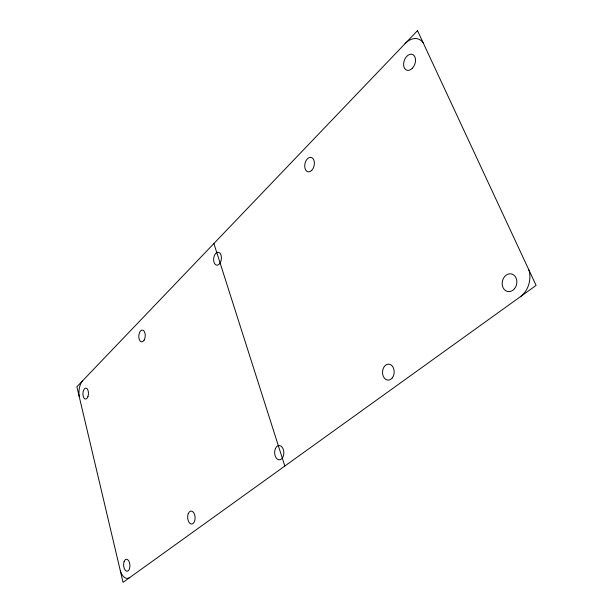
<?xml version="1.0" encoding="UTF-8"?>
<svg xmlns="http://www.w3.org/2000/svg" width="613" height="613" viewBox="0 0 613 613"><rect width="100%" height="100%" fill="white"/><g stroke="black" fill="none" stroke-linecap="round" stroke-linejoin="round"><path stroke-width="0.92" d="M213.899 243.53L284.83 466.049M528.881 269.904A21.371 17.294 -77.6 0 1 520.307 296.769M129.749 577.538A14.298 7.448 86.6 0 1 120.355 570.933M405.024 43.699A19.938 13.279 -70 0 1 423.162 42.795M79.192 396.481A13.026 6.528 -88 0 1 82.663 380.727M417.507 30.65L76.901 386.757L123.052 582.35L536.099 285.413L417.507 30.65M275.398 448.555A7.172 4.628 88.6 0 0 278.93 459.819A7.172 4.628 88.6 0 0 283.398 449.658A7.172 4.628 88.6 0 0 275.398 448.555M124.163 561.37A6.046 3.149 86.5 0 0 126.485 571.186A6.046 3.149 86.5 0 0 129.627 563.148A6.046 3.149 86.5 0 0 124.163 561.37M188.275 513.548A6.521 3.739 87.1 0 0 191.08 524A6.521 3.739 87.1 0 0 194.75 515.081A6.521 3.739 87.1 0 0 188.275 513.548M514.537 288.692A9.011 7.279 -78 0 0 511.663 273.965A9.011 7.279 -78 0 0 502.338 285.466A9.011 7.279 -78 0 0 514.537 288.692M392.305 377.884A8 5.839 -87.5 0 0 390.121 364.451A8 5.839 -87.5 0 0 382.65 374.076A8 5.839 -87.5 0 0 392.305 377.884M220.121 263.008A6.551 3.877 -83 0 0 218.787 252.326A6.551 3.877 -83 0 0 213.676 260.839A6.551 3.877 -83 0 0 220.121 263.008M87.965 396.496A5.509 2.766 -88.1 0 0 85.927 388.075A5.509 2.766 -88.1 0 0 83.192 396.167A5.509 2.766 -88.1 0 0 87.965 396.496M144.139 340.115A5.938 3.226 -86.3 0 0 143.09 330.215A5.938 3.226 -86.3 0 0 138.837 337.548A5.938 3.226 -86.3 0 0 144.139 340.115M412.327 68.304A8.406 5.601 -70.2 0 0 412.779 54.549A8.406 5.601 -70.2 0 0 403.584 64.043A8.406 5.601 -70.2 0 0 412.327 68.304M311.764 170.314A7.371 4.705 -77.6 0 0 312.209 157.855A7.371 4.705 -77.6 0 0 304.699 165.602A7.371 4.705 -77.6 0 0 311.764 170.314"/></g></svg>
